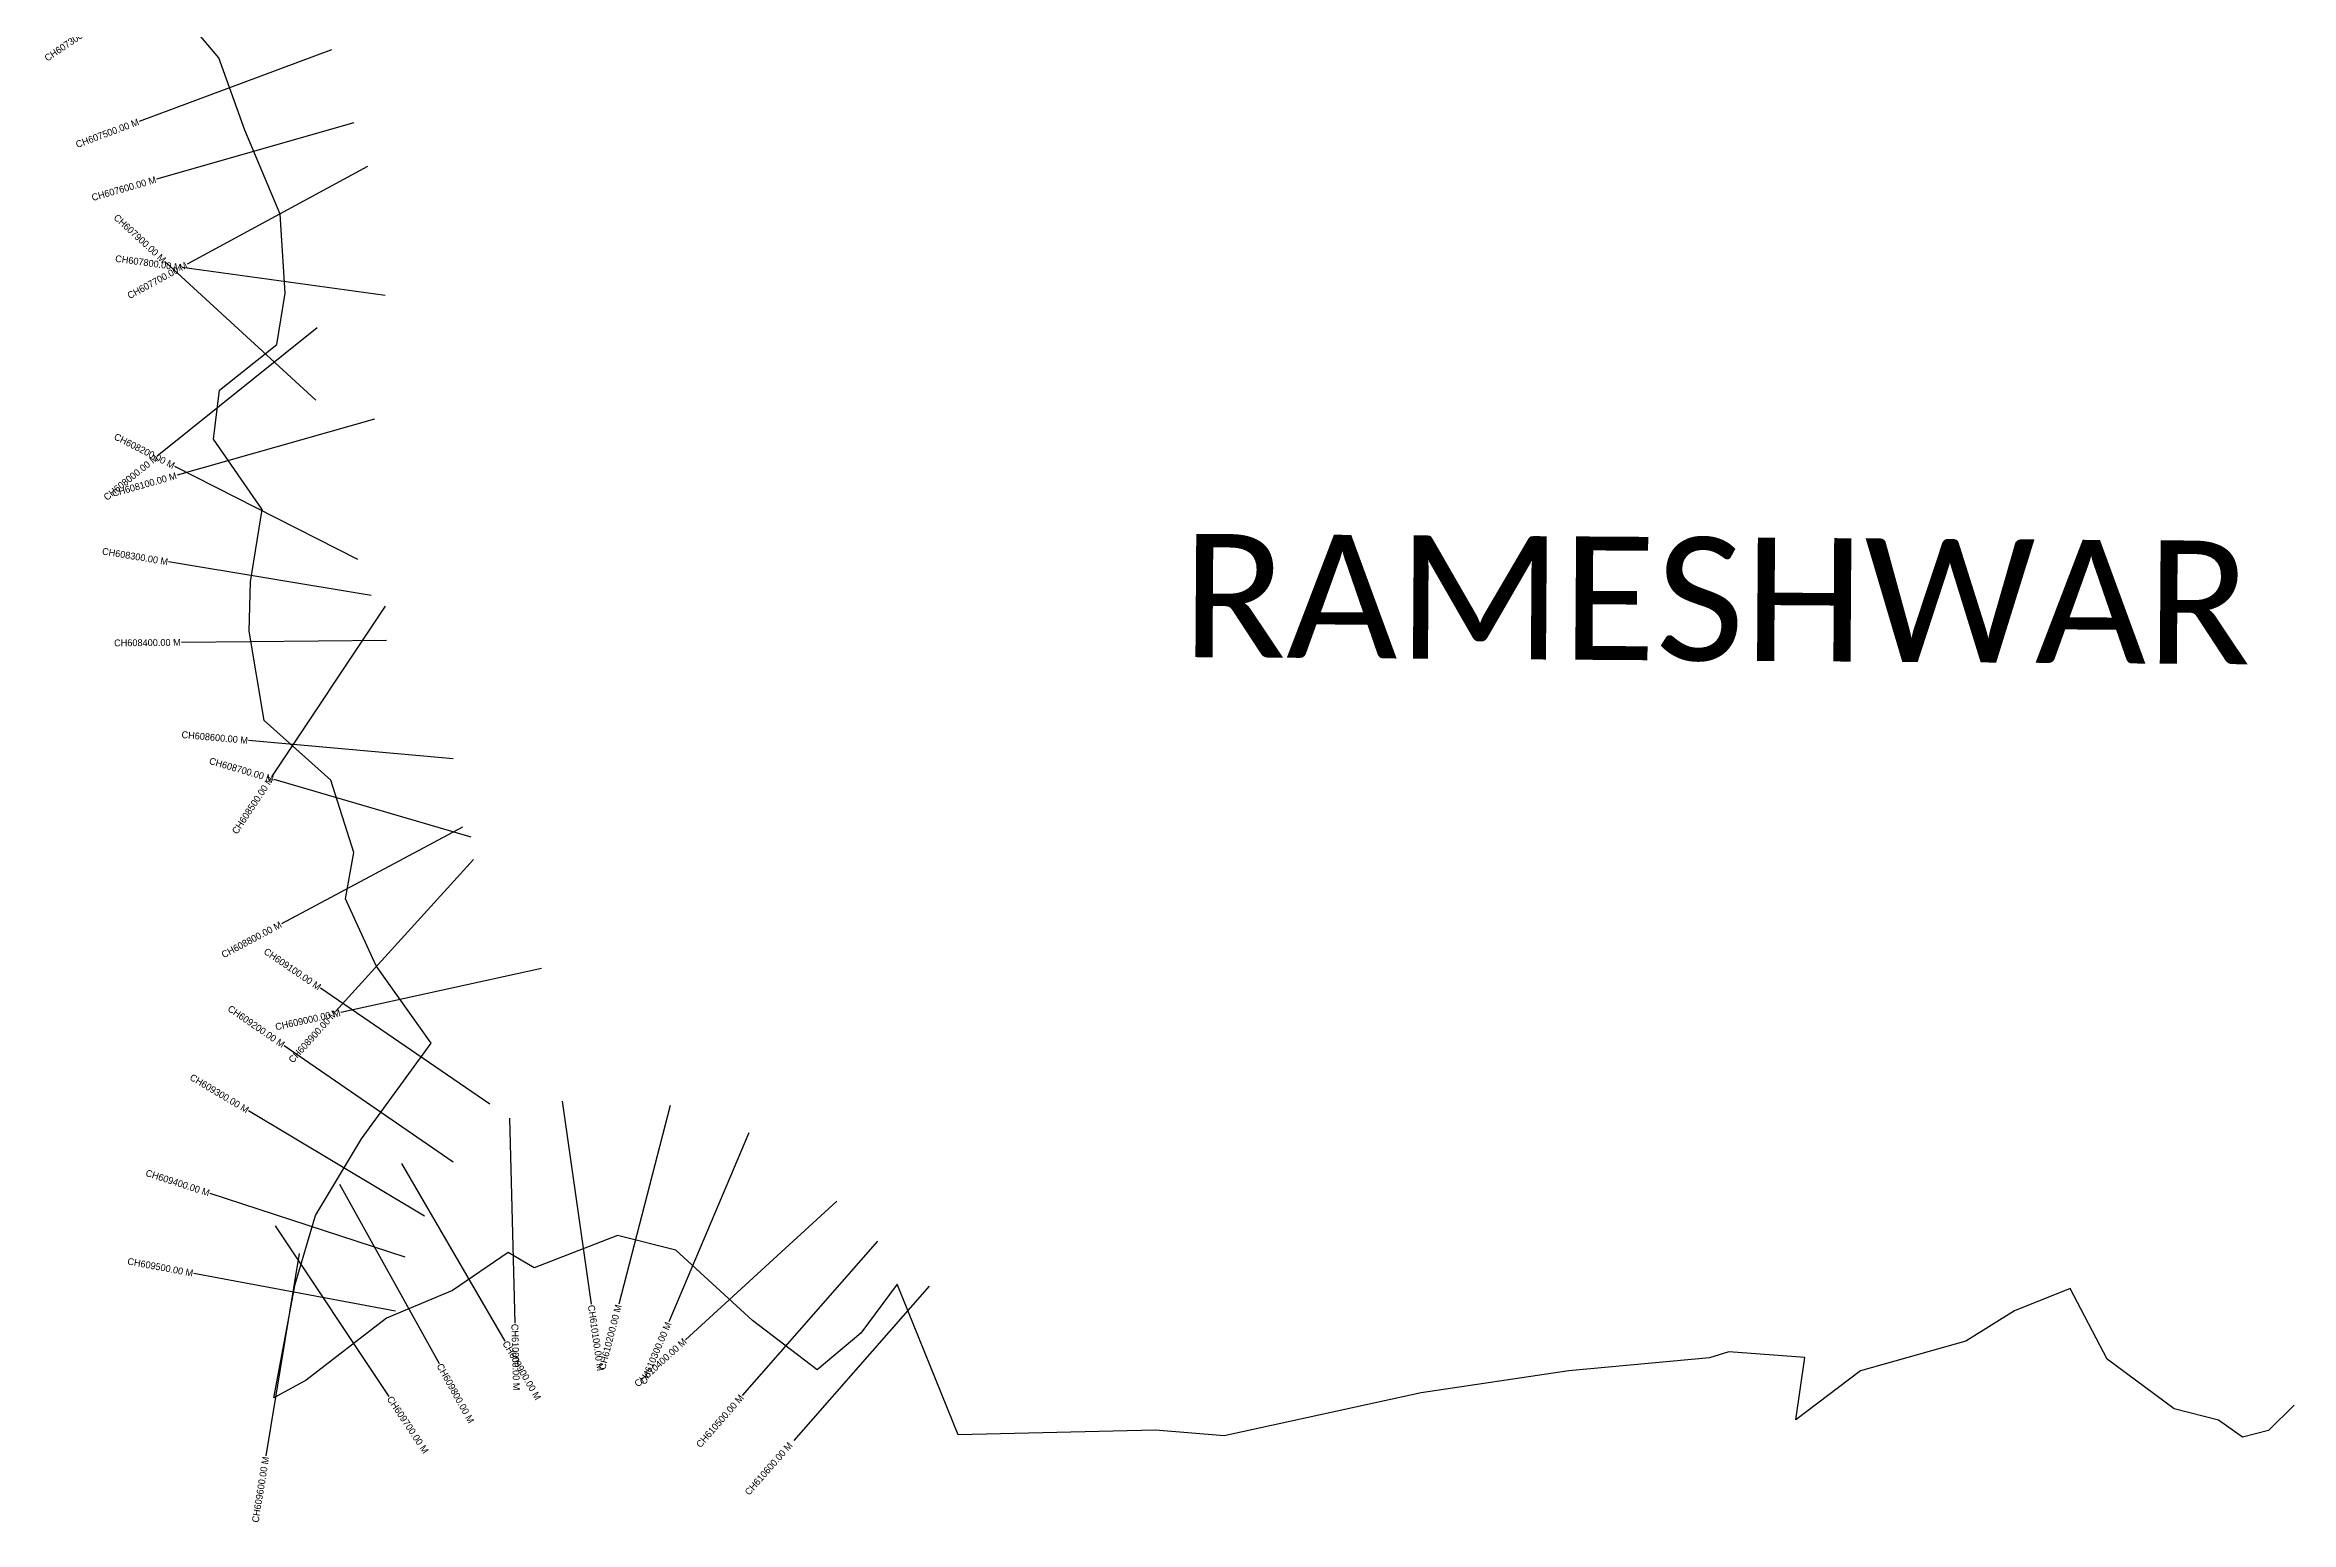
# Model space of a CAD drawing. Header units: metres. Extents: x 319599 to 325959, y 1825850 to 1831473.
# Drawn here: x 320037 to 323321, y 1826356 to 1828516 of the extents above; entities that cross this region are included whole.
import ezdxf
from ezdxf.enums import TextEntityAlignment as Align

# ---------------------------------------------------------------- set-up
doc = ezdxf.new("R2010")
doc.units = ezdxf.units.M
for name, color, linetype in [('CS', 134, 'Continuous'), ('CSMark', 6, 'Continuous'), ('village', 3, 'Continuous'), ('VILLAGE NAME', 250, 'Continuous')]:
    doc.layers.add(name, color=color, linetype=linetype)

msp = doc.modelspace()

# ---------------------------------------------------------------- linework, layer by layer
at = {"layer": 'CS'}
for p, q in [((320456.3, 1828509), (320175.1, 1828404.4)), ((320488.9, 1828402.4), (320200.5, 1828319.7)), ((320509.2, 1828338.4), (320245.3, 1828195.5)), ((320433.5, 1827996.5), (320212.7, 1828199.6)), ((320535, 1828149.9), (320237.8, 1828190.7)), ((320435.5, 1828102.7), (320201.7, 1827914.7)), ((320519.2, 1827968.8), (320230.6, 1827886.9)), ((320494.7, 1827763.8), (320227.3, 1827899.8)), ((320514.3, 1827711.2), (320218.3, 1827760)), ((320535, 1827695.2), (320368.7, 1827445.6)), ((320536.9, 1827645.2), (320236.9, 1827642.5)), ((320634, 1827472.1), (320335.2, 1827498.9)), ((320660.3, 1827357.4), (320372.4, 1827442)), ((320647.8, 1827372.4), (320383.2, 1827231)), ((320663.7, 1827325), (320462.3, 1827102.7)), ((320763.3, 1827165.4), (320470.2, 1827101)), ((320687.8, 1826967.1), (320440.3, 1827136.6)), ((320634.3, 1826882.2), (320387.3, 1827052.5)), ((320592.4, 1826803.1), (320335, 1826957.2)), ((320793.7, 1826971.4), (320835.9, 1826674.4)), ((320951.2, 1826965), (320876.2, 1826674.5)), ((320716.4, 1826946.7), (320724.2, 1826646.8)), ((321066.3, 1826924.9), (320949.4, 1826648.6)), ((320558.9, 1826880.1), (320709.6, 1826620.6)), ((320563.9, 1826743.3), (320278.8, 1826836.6)), ((320468.2, 1826850.1), (320613.6, 1826587.6)), ((321195.3, 1826825.1), (320973.9, 1826622.6)), ((320373.9, 1826789.2), (320540.3, 1826539.6)), ((321254.6, 1826766.6), (321056.9, 1826541)), ((320408.9, 1826748.6), (320360.5, 1826452.5)), ((320549.8, 1826664.2), (320254.9, 1826719.5)), ((321329.8, 1826700.7), (321132.1, 1826475.1))]:
    msp.add_line(p, q, dxfattribs=at)
at = {"layer": 'village', "color": 3, "true_color": 0x00ff00}
msp.add_polyline3d([(323325.7, 1826527, 0), (323288, 1826489.7, 0), (323250, 1826480.2, 0), (323214.9, 1826504.7, 0), (323150, 1826521.3, 0), (323052.2, 1826594.2, 0), (322997.8, 1826697.3, 0), (322916.6, 1826664.7, 0), (322845.7, 1826620.3, 0), (322691.3, 1826577, 0), (322596.8, 1826505.5, 0), (322610, 1826596.4, 0), (322499.2, 1826604.7, 0), (322470.8, 1826595.9, 0), (322265.2, 1826577.1, 0), (322049.1, 1826545, 0), (321761.3, 1826481.9, 0), (321660.7, 1826490.4, 0), (321372.3, 1826483.3, 0), (321283.1, 1826703.7, 0), (321230.3, 1826632, 0), (321166.5, 1826578.7, 0), (321071.8, 1826650.8, 0), (320959.7, 1826753.3, 0), (320874.6, 1826774.8, 0), (320752.4, 1826727.8, 0), (320714.7, 1826750.3, 0), (320633.3, 1826694.3, 0), (320536.7, 1826654.3, 0), (320419.2, 1826563.4, 0), (320372.1, 1826537.6, 0), (320403.2, 1826704, 0), (320432.9, 1826804.2, 0), (320500, 1826916.3, 0), (320602.2, 1827056.1, 0), (320521.5, 1827169.4, 0), (320476.7, 1827267.2, 0), (320489, 1827334.9, 0), (320455.5, 1827441.1, 0), (320358, 1827528.1, 0), (320336, 1827659, 0), (320337.7, 1827730.9, 0), (320354.9, 1827836.9, 0), (320283.9, 1827939.7, 0), (320292.5, 1828011.4, 0), (320376.5, 1828077.9, 0), (320388.6, 1828153.1, 0), (320381.2, 1828268.9, 0), (320329.5, 1828391.8, 0), (320291.7, 1828497.6, 0), (320142.5, 1828674.3, 0)], dxfattribs=at)

# ---------------------------------------------------------------- texts
at = {"layer": 'CSMark'}
for s, rotation, p in [('CH607300.00 M', 34.3785, (320118.6, 1828550.7)), ('CH607500.00 M', 20.3887, (320174.2, 1828404.1)), ('CH607600.00 M', 15.9919, (320199.6, 1828319.5)), ('CH607900.00 M', 317.3963, (320212, 1828200.2)), ('CH607800.00 M', 352.1782, (320236.8, 1828190.8)), ('CH607700.00 M', 28.4278, (320244.5, 1828195.1)), ('CH608200.00 M', 333.0404, (320226.4, 1827900.3)), ('CH608000.00 M', 38.7859, (320200.9, 1827914.1)), ('CH608100.00 M', 15.8402, (320229.6, 1827886.6)), ('CH608300.00 M', 350.6417, (320217.3, 1827760.2)), ('CH608400.00 M', 0.5201, (320235.9, 1827642.5)), ('CH608600.00 M', 354.8815, (320334.2, 1827499)), ('CH608700.00 M', 343.6396, (320371.5, 1827442.2)), ('CH608500.00 M', 56.3265, (320368.2, 1827444.7)), ('CH608800.00 M', 28.1089, (320382.3, 1827230.6)), ('CH609100.00 M', 325.592, (320439.4, 1827137.1)), ('CH609200.00 M', 325.4138, (320386.5, 1827053.1)), ('CH609000.00 M', 12.3887, (320469.3, 1827100.8)), ('CH608900.00 M', 47.8283, (320461.6, 1827101.9)), ('CH609300.00 M', 329.089, (320334.2, 1826957.7)), ('CH609400.00 M', 341.8969, (320277.8, 1826836.9)), ('CH609500.00 M', 349.3751, (320254, 1826719.7)), ('CH610200.00 M', 75.5144, (320875.9, 1826673.6)), ('CH610300.00 M', 67.0663, (320949, 1826647.7)), ('CH610400.00 M', 42.4416, (320973.1, 1826622)), ('CH610500.00 M', 48.7708, (321056.2, 1826540.2)), ('CH610600.00 M', 48.7708, (321127.4, 1826470.6)), ('CH609600.00 M', 80.7341, (320360.4, 1826451.5))]:
    msp.add_text(s, height=10, rotation=rotation, dxfattribs=at).set_placement(p, align=Align.MIDDLE_RIGHT)
for s, rotation, p in [('CH610100.00 M', 278.0917, (320836, 1826673.4)), ('CH610000.00 M', 271.4935, (320724.3, 1826645.8)), ('CH609900.00 M', 300.145, (320710.1, 1826619.8)), ('CH609800.00 M', 298.9738, (320614, 1826586.8)), ('CH609700.00 M', 303.7001, (320540.9, 1826538.7))]:
    msp.add_text(s, height=10, rotation=rotation, dxfattribs=at).set_placement(p, align=Align.MIDDLE_LEFT)
at = {"layer": 'VILLAGE NAME', "insert": (321700.3, 1827801.3), "char_height": 180.345, "attachment_point": 1, "rotation": 359.6139}
msp.add_mtext_dynamic_manual_height_columns('{\\fCalibri|b0|i0|c0|p34;RAMESHWAR}', width=1779.605, gutter_width=901.7, heights=[0], dxfattribs=at)

doc.saveas('drawing.dxf')
